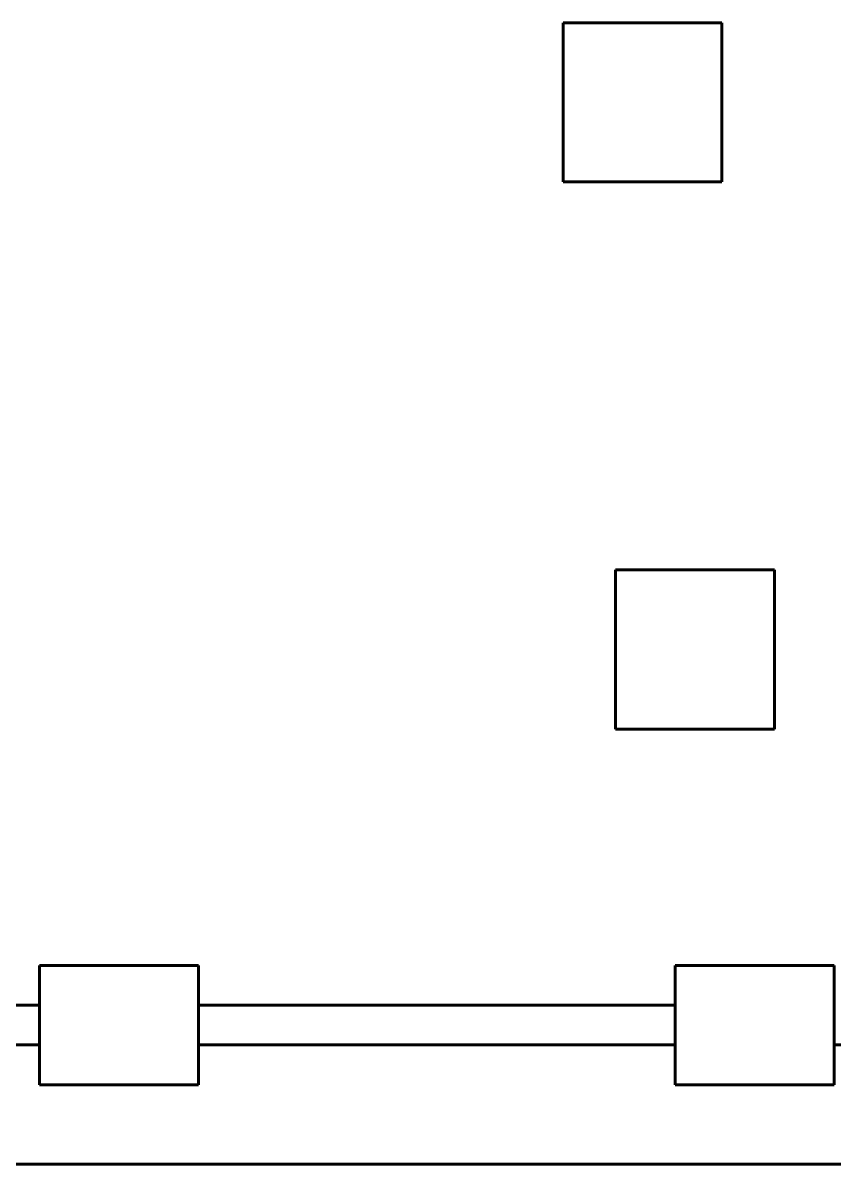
# Model space of a CAD drawing. Extents: x 0 to 297, y 0 to 292.
# Drawn here: x 101.14 to 111.35, y 68.61 to 82.96 of the extents above; entities that cross this region are included whole.
import ezdxf

# ---------------------------------------------------------------- set-up
doc = ezdxf.new("R2010")
doc.units = 0
doc.header["$MEASUREMENT"] = 0
doc.linetypes.add('K5LT_BASIC', pattern=[0])
doc.layers.add('Системный слой', color=7, linetype='Continuous')

# ---------------------------------------------------------------- blocks, each defined once
blk = doc.blocks.new('*U')
at = {"layer": 'Системный слой', "linetype": 'K5LT_BASIC', "lineweight": 60}
for p, q in [((109.938, 82.957), (107.938, 82.957)), ((107.938, 82.957), (107.938, 80.957)), ((109.938, 80.957), (109.938, 82.957)), ((107.938, 80.957), (109.938, 80.957)), ((110.599, 76.078), (108.599, 76.078)), ((108.599, 76.078), (108.599, 74.078)), ((110.599, 74.078), (110.599, 76.078)), ((108.599, 74.078), (110.599, 74.078)), ((103.35, 71.106), (101.35, 71.106)), ((101.35, 71.106), (101.35, 69.606)), ((103.35, 69.606), (103.35, 71.106)), ((101.35, 69.606), (103.35, 69.606))]:
    blk.add_line(p, q, dxfattribs=at)

msp = doc.modelspace()

# ---------------------------------------------------------------- linework, layer by layer
at = {"layer": 'Системный слой', "linetype": 'K5LT_BASIC', "lineweight": 60}
for p, q in [((103.35, 71.106), (101.35, 71.106)), ((101.35, 69.606), (101.35, 71.106)), ((101.35, 71.106), (101.35, 69.606)), ((101.35, 71.106), (103.35, 71.106)), ((103.35, 71.106), (103.35, 69.606)), ((103.35, 71.106), (103.35, 69.606)), ((103.35, 71.106), (103.35, 69.606)), ((111.35, 71.106), (109.35, 71.106)), ((109.35, 69.606), (109.35, 71.106)), ((109.35, 71.106), (109.35, 69.606)), ((109.35, 71.106), (111.35, 71.106)), ((111.35, 71.106), (111.35, 69.606)), ((111.35, 71.106), (111.35, 69.606)), ((95.351, 70.607), (101.351, 70.607)), ((103.351, 70.607), (109.351, 70.607)), ((101.35, 70.106), (95.35, 70.106)), ((109.35, 70.106), (103.35, 70.106)), ((117.35, 70.106), (111.35, 70.106)), ((103.35, 69.606), (101.35, 69.606)), ((101.35, 69.606), (103.35, 69.606)), ((102.6, 69.606), (101.85, 69.606)), ((111.35, 69.606), (109.35, 69.606)), ((109.35, 69.606), (111.35, 69.606)), ((110.6, 69.606), (109.85, 69.606)), ((119.35, 68.606), (61.35, 68.606))]:
    msp.add_line(p, q, dxfattribs=at)

# ---------------------------------------------------------------- block references
at = {"layer": 'Системный слой'}
msp.add_blockref('*U', (0, 0), dxfattribs=at)
msp.add_blockref('*U', (0, 0), dxfattribs=at)
msp.add_blockref('*U', (0, 0), dxfattribs=at)
msp.add_blockref('*U', (0, 0), dxfattribs=at)
msp.add_blockref('*U', (0, 0), dxfattribs=at)
msp.add_blockref('*U', (0, 0), dxfattribs=at)
msp.add_blockref('*U', (0, 0), dxfattribs=at)
msp.add_blockref('*U', (0, 0), dxfattribs=at)
msp.add_blockref('*U', (0, 0), dxfattribs=at)
msp.add_blockref('*U', (0, 0), dxfattribs=at)
msp.add_blockref('*U', (0, 0), dxfattribs=at)
msp.add_blockref('*U', (0, 0), dxfattribs=at)
msp.add_blockref('*U', (0, 0), dxfattribs=at)
msp.add_blockref('*U', (0, 0), dxfattribs=at)
msp.add_blockref('*U', (0, 0), dxfattribs=at)
msp.add_blockref('*U', (0, 0), dxfattribs=at)
msp.add_blockref('*U', (0, 0), dxfattribs=at)
msp.add_blockref('*U', (0, 0), dxfattribs=at)
msp.add_blockref('*U', (0, 0), dxfattribs=at)
msp.add_blockref('*U', (0, 0), dxfattribs=at)
msp.add_blockref('*U', (0, 0), dxfattribs=at)
msp.add_blockref('*U', (0, 0), dxfattribs=at)
msp.add_blockref('*U', (0, 0), dxfattribs=at)
msp.add_blockref('*U', (0, 0), dxfattribs=at)
msp.add_blockref('*U', (0, 0), dxfattribs=at)
msp.add_blockref('*U', (0, 0), dxfattribs=at)
msp.add_blockref('*U', (0, 0), dxfattribs=at)
msp.add_blockref('*U', (0, 0), dxfattribs=at)
msp.add_blockref('*U', (0, 0), dxfattribs=at)
msp.add_blockref('*U', (0, 0), dxfattribs=at)
msp.add_blockref('*U', (0, 0), dxfattribs=at)
msp.add_blockref('*U', (0, 0), dxfattribs=at)
msp.add_blockref('*U', (0, 0), dxfattribs=at)
msp.add_blockref('*U', (0, 0), dxfattribs=at)
msp.add_blockref('*U', (0, 0), dxfattribs=at)
msp.add_blockref('*U', (0, 0), dxfattribs=at)
msp.add_blockref('*U', (0, 0), dxfattribs=at)
msp.add_blockref('*U', (0, 0), dxfattribs=at)
msp.add_blockref('*U', (0, 0), dxfattribs=at)
msp.add_blockref('*U', (0, 0), dxfattribs=at)
msp.add_blockref('*U', (0, 0), dxfattribs=at)
msp.add_blockref('*U', (0, 0), dxfattribs=at)
msp.add_blockref('*U', (0, 0), dxfattribs=at)
msp.add_blockref('*U', (0, 0), dxfattribs=at)
msp.add_blockref('*U', (0, 0), dxfattribs=at)
msp.add_blockref('*U', (0, 0), dxfattribs=at)
msp.add_blockref('*U', (0, 0), dxfattribs=at)
msp.add_blockref('*U', (0, 0), dxfattribs=at)
msp.add_blockref('*U', (0, 0), dxfattribs=at)
msp.add_blockref('*U', (0, 0), dxfattribs=at)
msp.add_blockref('*U', (0, 0), dxfattribs=at)
msp.add_blockref('*U', (0, 0), dxfattribs=at)
msp.add_blockref('*U', (0, 0), dxfattribs=at)
msp.add_blockref('*U', (0, 0), dxfattribs=at)
msp.add_blockref('*U', (0, 0), dxfattribs=at)
msp.add_blockref('*U', (0, 0), dxfattribs=at)
msp.add_blockref('*U', (0, 0), dxfattribs=at)
msp.add_blockref('*U', (0, 0), dxfattribs=at)
msp.add_blockref('*U', (0, 0), dxfattribs=at)
msp.add_blockref('*U', (0, 0), dxfattribs=at)
msp.add_blockref('*U', (0, 0), dxfattribs=at)
msp.add_blockref('*U', (0, 0), dxfattribs=at)
msp.add_blockref('*U', (0, 0), dxfattribs=at)
msp.add_blockref('*U', (0, 0), dxfattribs=at)
msp.add_blockref('*U', (0, 0), dxfattribs=at)
msp.add_blockref('*U', (0, 0), dxfattribs=at)
msp.add_blockref('*U', (0, 0), dxfattribs=at)
msp.add_blockref('*U', (0, 0), dxfattribs=at)
msp.add_blockref('*U', (0, 0), dxfattribs=at)
msp.add_blockref('*U', (0, 0), dxfattribs=at)
msp.add_blockref('*U', (0, 0), dxfattribs=at)
msp.add_blockref('*U', (0, 0), dxfattribs=at)
msp.add_blockref('*U', (0, 0), dxfattribs=at)
msp.add_blockref('*U', (0, 0), dxfattribs=at)
msp.add_blockref('*U', (0, 0), dxfattribs=at)
msp.add_blockref('*U', (0, 0), dxfattribs=at)
msp.add_blockref('*U', (0, 0), dxfattribs=at)
msp.add_blockref('*U', (0, 0), dxfattribs=at)
msp.add_blockref('*U', (0, 0), dxfattribs=at)
msp.add_blockref('*U', (0, 0), dxfattribs=at)
msp.add_blockref('*U', (0, 0), dxfattribs=at)
msp.add_blockref('*U', (0, 0), dxfattribs=at)
msp.add_blockref('*U', (0, 0), dxfattribs=at)
msp.add_blockref('*U', (0, 0), dxfattribs=at)
msp.add_blockref('*U', (0, 0), dxfattribs=at)
msp.add_blockref('*U', (0, 0), dxfattribs=at)
msp.add_blockref('*U', (0, 0), dxfattribs=at)
msp.add_blockref('*U', (0, 0), dxfattribs=at)
msp.add_blockref('*U', (0, 0), dxfattribs=at)
msp.add_blockref('*U', (0, 0), dxfattribs=at)
msp.add_blockref('*U', (0, 0), dxfattribs=at)
msp.add_blockref('*U', (0, 0), dxfattribs=at)
msp.add_blockref('*U', (0, 0), dxfattribs=at)
msp.add_blockref('*U', (0, 0), dxfattribs=at)
msp.add_blockref('*U', (0, 0), dxfattribs=at)
msp.add_blockref('*U', (0, 0), dxfattribs=at)
msp.add_blockref('*U', (0, 0), dxfattribs=at)
msp.add_blockref('*U', (0, 0), dxfattribs=at)
msp.add_blockref('*U', (0, 0), dxfattribs=at)
msp.add_blockref('*U', (0, 0), dxfattribs=at)
msp.add_blockref('*U', (0, 0), dxfattribs=at)
msp.add_blockref('*U', (0, 0), dxfattribs=at)
msp.add_blockref('*U', (0, 0), dxfattribs=at)
msp.add_blockref('*U', (0, 0), dxfattribs=at)
msp.add_blockref('*U', (0, 0), dxfattribs=at)
msp.add_blockref('*U', (0, 0), dxfattribs=at)
msp.add_blockref('*U', (0, 0), dxfattribs=at)
msp.add_blockref('*U', (0, 0), dxfattribs=at)
msp.add_blockref('*U', (0, 0), dxfattribs=at)
msp.add_blockref('*U', (0, 0), dxfattribs=at)
msp.add_blockref('*U', (0, 0), dxfattribs=at)
msp.add_blockref('*U', (0, 0), dxfattribs=at)
msp.add_blockref('*U', (0, 0), dxfattribs=at)
msp.add_blockref('*U', (0, 0), dxfattribs=at)
msp.add_blockref('*U', (0, 0), dxfattribs=at)
msp.add_blockref('*U', (0, 0), dxfattribs=at)
msp.add_blockref('*U', (0, 0), dxfattribs=at)
msp.add_blockref('*U', (0, 0), dxfattribs=at)
msp.add_blockref('*U', (0, 0), dxfattribs=at)
msp.add_blockref('*U', (0, 0), dxfattribs=at)
msp.add_blockref('*U', (0, 0), dxfattribs=at)
msp.add_blockref('*U', (0, 0), dxfattribs=at)
msp.add_blockref('*U', (0, 0), dxfattribs=at)
msp.add_blockref('*U', (0, 0), dxfattribs=at)
msp.add_blockref('*U', (0, 0), dxfattribs=at)
msp.add_blockref('*U', (0, 0), dxfattribs=at)
msp.add_blockref('*U', (0, 0), dxfattribs=at)
msp.add_blockref('*U', (0, 0), dxfattribs=at)
msp.add_blockref('*U', (0, 0), dxfattribs=at)
msp.add_blockref('*U', (0, 0), dxfattribs=at)
msp.add_blockref('*U', (0, 0), dxfattribs=at)
msp.add_blockref('*U', (0, 0), dxfattribs=at)
msp.add_blockref('*U', (0, 0), dxfattribs=at)
msp.add_blockref('*U', (0, 0), dxfattribs=at)
msp.add_blockref('*U', (0, 0), dxfattribs=at)
msp.add_blockref('*U', (0, 0), dxfattribs=at)
msp.add_blockref('*U', (0, 0), dxfattribs=at)
msp.add_blockref('*U', (0, 0), dxfattribs=at)
msp.add_blockref('*U', (0, 0), dxfattribs=at)
msp.add_blockref('*U', (0, 0), dxfattribs=at)
msp.add_blockref('*U', (0, 0), dxfattribs=at)
msp.add_blockref('*U', (0, 0), dxfattribs=at)
msp.add_blockref('*U', (0, 0), dxfattribs=at)
msp.add_blockref('*U', (0, 0), dxfattribs=at)
msp.add_blockref('*U', (0, 0), dxfattribs=at)
msp.add_blockref('*U', (0, 0), dxfattribs=at)
msp.add_blockref('*U', (0, 0), dxfattribs=at)
msp.add_blockref('*U', (0, 0), dxfattribs=at)
msp.add_blockref('*U', (0, 0), dxfattribs=at)
msp.add_blockref('*U', (0, 0), dxfattribs=at)
msp.add_blockref('*U', (0, 0), dxfattribs=at)
msp.add_blockref('*U', (0, 0), dxfattribs=at)
msp.add_blockref('*U', (0, 0), dxfattribs=at)
msp.add_blockref('*U', (0, 0), dxfattribs=at)
msp.add_blockref('*U', (0, 0), dxfattribs=at)
msp.add_blockref('*U', (0, 0), dxfattribs=at)
msp.add_blockref('*U', (0, 0), dxfattribs=at)
msp.add_blockref('*U', (0, 0), dxfattribs=at)
msp.add_blockref('*U', (0, 0), dxfattribs=at)
msp.add_blockref('*U', (0, 0), dxfattribs=at)
msp.add_blockref('*U', (0, 0), dxfattribs=at)
msp.add_blockref('*U', (0, 0), dxfattribs=at)
msp.add_blockref('*U', (0, 0), dxfattribs=at)
msp.add_blockref('*U', (0, 0), dxfattribs=at)
msp.add_blockref('*U', (0, 0), dxfattribs=at)
msp.add_blockref('*U', (0, 0), dxfattribs=at)
msp.add_blockref('*U', (0, 0), dxfattribs=at)
msp.add_blockref('*U', (0, 0), dxfattribs=at)
msp.add_blockref('*U', (0, 0), dxfattribs=at)
msp.add_blockref('*U', (0, 0), dxfattribs=at)
msp.add_blockref('*U', (0, 0), dxfattribs=at)
msp.add_blockref('*U', (0, 0), dxfattribs=at)
msp.add_blockref('*U', (0, 0), dxfattribs=at)
msp.add_blockref('*U', (0, 0), dxfattribs=at)
msp.add_blockref('*U', (0, 0), dxfattribs=at)
msp.add_blockref('*U', (0, 0), dxfattribs=at)
msp.add_blockref('*U', (0, 0), dxfattribs=at)
msp.add_blockref('*U', (0, 0), dxfattribs=at)
msp.add_blockref('*U', (0, 0), dxfattribs=at)
msp.add_blockref('*U', (0, 0), dxfattribs=at)
msp.add_blockref('*U', (0, 0), dxfattribs=at)
msp.add_blockref('*U', (0, 0), dxfattribs=at)
msp.add_blockref('*U', (0, 0), dxfattribs=at)
msp.add_blockref('*U', (0, 0), dxfattribs=at)
msp.add_blockref('*U', (0, 0), dxfattribs=at)
msp.add_blockref('*U', (0, 0), dxfattribs=at)
msp.add_blockref('*U', (0, 0), dxfattribs=at)
msp.add_blockref('*U', (0, 0), dxfattribs=at)
msp.add_blockref('*U', (0, 0), dxfattribs=at)
msp.add_blockref('*U', (0, 0), dxfattribs=at)
msp.add_blockref('*U', (0, 0), dxfattribs=at)
msp.add_blockref('*U', (0, 0), dxfattribs=at)
msp.add_blockref('*U', (0, 0), dxfattribs=at)
msp.add_blockref('*U', (0, 0), dxfattribs=at)
msp.add_blockref('*U', (0, 0), dxfattribs=at)
msp.add_blockref('*U', (0, 0), dxfattribs=at)
msp.add_blockref('*U', (0, 0), dxfattribs=at)
msp.add_blockref('*U', (0, 0), dxfattribs=at)
msp.add_blockref('*U', (0, 0), dxfattribs=at)
msp.add_blockref('*U', (0, 0), dxfattribs=at)
msp.add_blockref('*U', (0, 0), dxfattribs=at)
msp.add_blockref('*U', (0, 0), dxfattribs=at)
msp.add_blockref('*U', (0, 0), dxfattribs=at)
msp.add_blockref('*U', (0, 0), dxfattribs=at)
msp.add_blockref('*U', (0, 0), dxfattribs=at)
msp.add_blockref('*U', (0, 0), dxfattribs=at)
msp.add_blockref('*U', (0, 0), dxfattribs=at)
msp.add_blockref('*U', (0, 0), dxfattribs=at)
msp.add_blockref('*U', (0, 0), dxfattribs=at)
msp.add_blockref('*U', (0, 0), dxfattribs=at)
msp.add_blockref('*U', (0, 0), dxfattribs=at)
msp.add_blockref('*U', (0, 0), dxfattribs=at)
msp.add_blockref('*U', (0, 0), dxfattribs=at)
msp.add_blockref('*U', (0, 0), dxfattribs=at)
msp.add_blockref('*U', (0, 0), dxfattribs=at)
msp.add_blockref('*U', (0, 0), dxfattribs=at)
msp.add_blockref('*U', (0, 0), dxfattribs=at)
msp.add_blockref('*U', (0, 0), dxfattribs=at)
msp.add_blockref('*U', (0, 0), dxfattribs=at)
msp.add_blockref('*U', (0, 0), dxfattribs=at)
msp.add_blockref('*U', (0, 0), dxfattribs=at)
msp.add_blockref('*U', (0, 0), dxfattribs=at)
msp.add_blockref('*U', (0, 0), dxfattribs=at)
msp.add_blockref('*U', (0, 0), dxfattribs=at)
msp.add_blockref('*U', (0, 0), dxfattribs=at)
msp.add_blockref('*U', (0, 0), dxfattribs=at)
msp.add_blockref('*U', (0, 0), dxfattribs=at)
msp.add_blockref('*U', (0, 0), dxfattribs=at)
msp.add_blockref('*U', (0, 0), dxfattribs=at)
msp.add_blockref('*U', (0, 0), dxfattribs=at)
msp.add_blockref('*U', (0, 0), dxfattribs=at)
msp.add_blockref('*U', (0, 0), dxfattribs=at)
msp.add_blockref('*U', (0, 0), dxfattribs=at)
msp.add_blockref('*U', (0, 0), dxfattribs=at)
msp.add_blockref('*U', (0, 0), dxfattribs=at)
msp.add_blockref('*U', (0, 0), dxfattribs=at)
msp.add_blockref('*U', (0, 0), dxfattribs=at)
msp.add_blockref('*U', (0, 0), dxfattribs=at)
msp.add_blockref('*U', (0, 0), dxfattribs=at)
msp.add_blockref('*U', (0, 0), dxfattribs=at)
msp.add_blockref('*U', (0, 0), dxfattribs=at)
msp.add_blockref('*U', (0, 0), dxfattribs=at)
msp.add_blockref('*U', (0, 0), dxfattribs=at)
msp.add_blockref('*U', (0, 0), dxfattribs=at)
msp.add_blockref('*U', (0, 0), dxfattribs=at)
msp.add_blockref('*U', (0, 0), dxfattribs=at)
msp.add_blockref('*U', (0, 0), dxfattribs=at)
msp.add_blockref('*U', (0, 0), dxfattribs=at)
msp.add_blockref('*U', (0, 0), dxfattribs=at)
msp.add_blockref('*U', (0, 0), dxfattribs=at)
msp.add_blockref('*U', (0, 0), dxfattribs=at)
msp.add_blockref('*U', (0, 0), dxfattribs=at)
msp.add_blockref('*U', (0, 0), dxfattribs=at)
msp.add_blockref('*U', (0, 0), dxfattribs=at)
msp.add_blockref('*U', (0, 0), dxfattribs=at)
msp.add_blockref('*U', (0, 0), dxfattribs=at)
msp.add_blockref('*U', (0, 0), dxfattribs=at)
msp.add_blockref('*U', (0, 0), dxfattribs=at)
msp.add_blockref('*U', (0, 0), dxfattribs=at)
msp.add_blockref('*U', (0, 0), dxfattribs=at)
msp.add_blockref('*U', (0, 0), dxfattribs=at)
msp.add_blockref('*U', (0, 0), dxfattribs=at)
msp.add_blockref('*U', (0, 0), dxfattribs=at)
msp.add_blockref('*U', (0, 0), dxfattribs=at)
msp.add_blockref('*U', (0, 0), dxfattribs=at)
msp.add_blockref('*U', (0, 0), dxfattribs=at)
msp.add_blockref('*U', (0, 0), dxfattribs=at)
msp.add_blockref('*U', (0, 0), dxfattribs=at)
msp.add_blockref('*U', (0, 0), dxfattribs=at)
msp.add_blockref('*U', (0, 0), dxfattribs=at)
msp.add_blockref('*U', (0, 0), dxfattribs=at)
msp.add_blockref('*U', (0, 0), dxfattribs=at)
msp.add_blockref('*U', (0, 0), dxfattribs=at)
msp.add_blockref('*U', (0, 0), dxfattribs=at)
msp.add_blockref('*U', (0, 0), dxfattribs=at)
msp.add_blockref('*U', (0, 0), dxfattribs=at)
msp.add_blockref('*U', (0, 0), dxfattribs=at)
msp.add_blockref('*U', (0, 0), dxfattribs=at)
msp.add_blockref('*U', (0, 0), dxfattribs=at)
msp.add_blockref('*U', (0, 0), dxfattribs=at)
msp.add_blockref('*U', (0, 0), dxfattribs=at)
msp.add_blockref('*U', (0, 0), dxfattribs=at)
msp.add_blockref('*U', (0, 0), dxfattribs=at)
msp.add_blockref('*U', (0, 0), dxfattribs=at)
msp.add_blockref('*U', (0, 0), dxfattribs=at)
msp.add_blockref('*U', (0, 0), dxfattribs=at)
msp.add_blockref('*U', (0, 0), dxfattribs=at)
msp.add_blockref('*U', (0, 0), dxfattribs=at)
msp.add_blockref('*U', (0, 0), dxfattribs=at)
msp.add_blockref('*U', (0, 0), dxfattribs=at)
msp.add_blockref('*U', (0, 0), dxfattribs=at)
msp.add_blockref('*U', (0, 0), dxfattribs=at)
msp.add_blockref('*U', (0, 0), dxfattribs=at)
msp.add_blockref('*U', (0, 0), dxfattribs=at)
msp.add_blockref('*U', (0, 0), dxfattribs=at)
msp.add_blockref('*U', (0, 0), dxfattribs=at)
msp.add_blockref('*U', (0, 0), dxfattribs=at)
msp.add_blockref('*U', (0, 0), dxfattribs=at)
msp.add_blockref('*U', (0, 0), dxfattribs=at)
msp.add_blockref('*U', (0, 0), dxfattribs=at)
msp.add_blockref('*U', (0, 0), dxfattribs=at)
msp.add_blockref('*U', (0, 0), dxfattribs=at)
msp.add_blockref('*U', (0, 0), dxfattribs=at)
msp.add_blockref('*U', (0, 0), dxfattribs=at)
msp.add_blockref('*U', (0, 0), dxfattribs=at)

doc.saveas('drawing.dxf')
